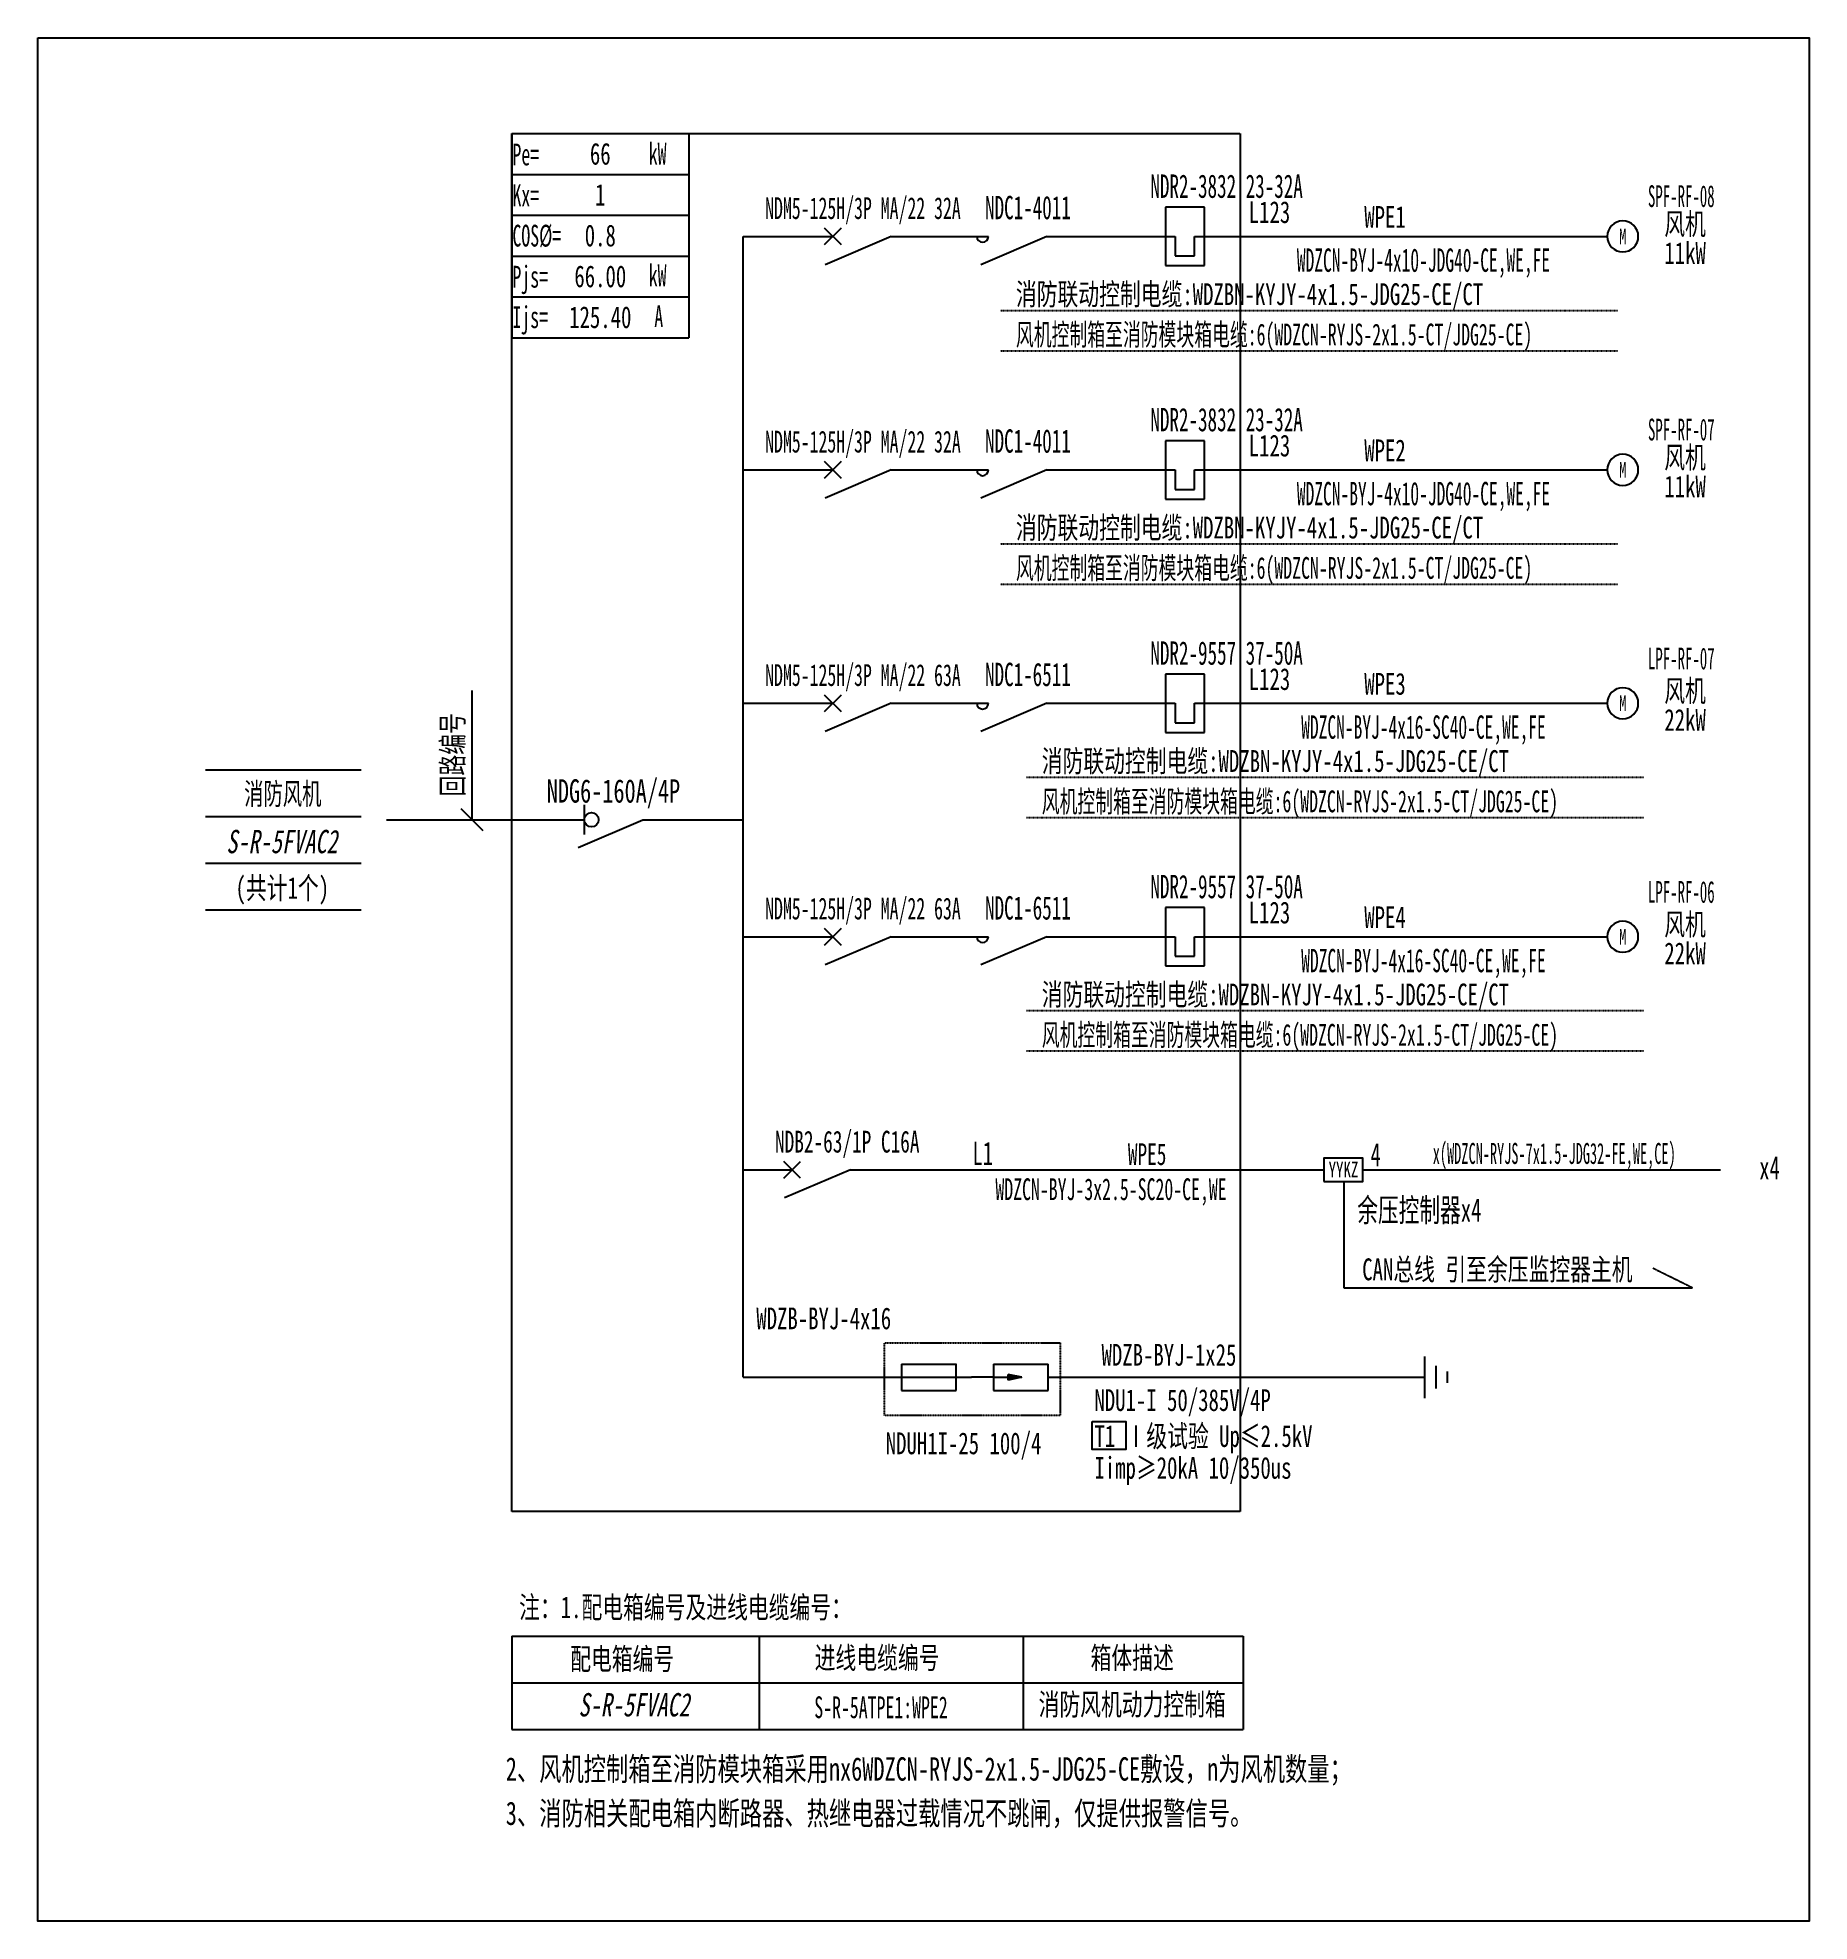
# Model space of a CAD drawing. Extents: x 296841 to 299234, y 318403 to 320948.
import ezdxf
from ezdxf.enums import TextEntityAlignment as Align

# ---------------------------------------------------------------- set-up
doc = ezdxf.new("R2010")
doc.units = 0
doc.header["$MEASUREMENT"] = 0
for name, pattern in [('DASH', [0.35, 0.25, -0.1]), ('DASHDOT', [1, 0.5, -0.25, 0, -0.25]), ('DASHED', [0.75, 0.5, -0.25]), ('DASHED2', [0.375, 0.25, -0.125])]:
    doc.linetypes.add(name, pattern=pattern)
for name, color, linetype in [('D_E_Eqpm(强电设备)', 100, 'Continuous'), ('D_E_Eqpm（强电设备）', 100, 'Continuous'), ('D_E_Text(强电文字)', 51, 'Continuous'), ('D_E_Text（强电文字）', 51, 'Continuous'), ('D_E_Wire(强电线缆)', 10, 'Continuous'), ('D_E_Wire（强电线缆）', 10, 'Continuous'), ('D_Em_Eqpm（消防设备）', 100, 'Continuous'), ('D_T_TableDim（表格尺寸）', 255, 'Continuous'), ('E_E_Text（强电文字）', 51, 'Continuous'), ('系统图', 220, 'Continuous')]:
    doc.layers.add(name, color=color, linetype=linetype)
doc.styles.add('$1$电气', font='', dxfattribs={"width": 0.7})
doc.styles.add('$1$电气箱', font='simhei.ttf', dxfattribs={"width": 0.8, "oblique": 10})
doc.styles.add('$3$电气', font='', dxfattribs={"width": 0.7})
doc.styles.add('电气', font='', dxfattribs={"width": 0.7})
doc.styles.add('电气箱', font='simhei.ttf', dxfattribs={"width": 0.8, "oblique": 10})
doc.styles.get('$1$电气').set_extended_font_data('SimSun')
doc.styles.get('$3$电气').set_extended_font_data('SimSun')
doc.styles.get('电气').set_extended_font_data('SimSun')

# ---------------------------------------------------------------- blocks, each defined once
blk = doc.blocks.new('1')
at = {"layer": 'D_E_Eqpm(强电设备)'}
for p, q in [((-314387, 61832), (-314387, 61082)), ((-313887, 61832), (-314387, 61832)), ((-313887, 61082), (-313887, 61832)), ((-314262, 61457), (-314262, 61207)), ((-314012, 61207), (-314012, 61457)), ((-314387, 61082), (-313887, 61082)), ((-314262, 61207), (-314012, 61207))]:
    blk.add_line(p, q, dxfattribs=at)
blk = doc.blocks.new('A$C670F4C17')
at = {"layer": 'D_E_Wire（强电线缆）', "linetype": 'DASHDOT', "ltscale": 0.5}
blk.add_line((0, 0), (7936, 0), dxfattribs=at)
at = {"layer": 'D_E_Text（强电文字）', "style": '电气', "width": 0.7}
blk.add_text('消防联动控制电缆:WDZBN-KYJY-4x1.5-JDG25-CE/CT', height=280, dxfattribs=at).set_placement((198, 68))
blk = doc.blocks.new('A$C70CE04DF')
at = {"layer": 'D_E_Wire（强电线缆）', "linetype": 'DASHDOT', "ltscale": 0.5}
blk.add_line((0, 0), (7936, 0), dxfattribs=at)
at = {"layer": 'D_E_Text（强电文字）', "style": '电气', "width": 0.6}
blk.add_text('风机控制箱至消防模块箱电缆:6(WDZCN-RYJS-2x1.5-CT/JDG25-CE)', height=280, dxfattribs=at).set_placement((198, 68))
blk = doc.blocks.new('电机')
at = {"layer": 'D_E_Eqpm（强电设备）'}
for start, end in [(90, 180), (180, 270), (0, 90), (270, 0)]:
    blk.add_arc((0, 0), 200, start, end, dxfattribs=at)
at = {"layer": 'D_E_Eqpm（强电设备）', "color": 51, "style": '电气', "width": 0.7}
blk.add_text('M', height=200, dxfattribs=at).set_placement((0, 0), align=Align.MIDDLE)

msp = doc.modelspace()

# ---------------------------------------------------------------- linework, layer by layer
at = {"linetype": 'DASHED'}
for p, q in [((297481.2, 318956.6, 0), (297481.2, 320818.5, 0)), ((297481.2, 320818.5, 0), (298465.6, 320818.5, 0)), ((298465.6, 320818.5, 0), (298465.6, 318956.6, 0)), ((298465.6, 318956.6, 0), (297481.2, 318956.6, 0))]:
    msp.add_line(p, q, dxfattribs=at)
at = {"linetype": 'DASHED2', "elevation": 0}
msp.add_lwpolyline([(297984.8, 319184.4), (298222.4, 319184.4), (298222.4, 319086.6), (297984.8, 319086.6)], close=True, dxfattribs=at)
at = {"layer": 'D_E_Eqpm(强电设备)', "color": 100}
for p, q in [((297903.8, 320668.4, 0), (297926.1, 320690.7, 0)), ((297926.1, 320668.4, 0), (297903.8, 320690.7, 0)), ((297926.1, 320690.7, 0), (297903.8, 320668.4, 0)), ((297903.8, 320690.7, 0), (297926.1, 320668.4, 0)), ((297993.8, 320679.5, 0), (297904.8, 320641.3, 0)), ((298204.1, 320679.5, 0), (298115.1, 320641.3, 0)), ((297903.8, 320352.9, 0), (297926.1, 320375.2, 0)), ((297926.1, 320352.9, 0), (297903.8, 320375.2, 0)), ((297926.1, 320375.2, 0), (297903.8, 320352.9, 0)), ((297903.8, 320375.2, 0), (297926.1, 320352.9, 0)), ((297993.8, 320364.1, 0), (297904.8, 320325.9, 0)), ((298204.1, 320364.1, 0), (298115.1, 320325.9, 0)), ((297903.8, 320037.5, 0), (297926.1, 320059.8, 0)), ((297926.1, 320037.5, 0), (297903.8, 320059.8, 0)), ((297926.1, 320059.8, 0), (297903.8, 320037.5, 0)), ((297903.8, 320059.8, 0), (297926.1, 320037.5, 0)), ((297993.8, 320048.7, 0), (297904.8, 320010.5, 0)), ((298204.1, 320048.7, 0), (298115.1, 320010.5, 0)), ((297903.8, 319722.1, 0), (297926.1, 319744.4, 0)), ((297926.1, 319722.1, 0), (297903.8, 319744.4, 0)), ((297926.1, 319744.4, 0), (297903.8, 319722.1, 0)), ((297903.8, 319744.4, 0), (297926.1, 319722.1, 0)), ((297993.8, 319733.3, 0), (297904.8, 319695.1, 0)), ((298204.1, 319733.3, 0), (298115.1, 319695.1, 0))]:
    msp.add_line(p, q, dxfattribs=at)
at = {"layer": 'D_E_Eqpm(强电设备)'}
for p, q in [((298008, 319155.9, 0), (298082, 319155.9, 0)), ((298008, 319155.9, 0), (298008, 319120.2, 0)), ((298081.7, 319120.2, 0), (298081.7, 319155.9, 0)), ((298132.2, 319155.9, 0), (298206.1, 319155.9, 0)), ((298132.2, 319155.9, 0), (298132.2, 319120.2, 0)), ((298205.9, 319120.2, 0), (298205.9, 319155.9, 0)), ((298008, 319120.2, 0), (298081.7, 319120.2, 0)), ((298132.2, 319138.1, 0), (298102.3, 319138.1, 0)), ((298132.2, 319138.1, 0), (298170.5, 319138.1, 0)), ((298132.2, 319120.2, 0), (298205.9, 319120.2, 0)), ((298170.5, 319138.1, 0), (298152, 319141.9, 0)), ((298152, 319134.2, 0), (298152, 319141.9, 0)), ((298170.5, 319138.1, 0), (298152, 319134.2, 0))]:
    msp.add_line(p, q, dxfattribs=at)
at = {"layer": 'D_E_Eqpm(强电设备)', "color": 100}
for centre in [(298117.4, 320679.5, 0), (298117.4, 320364.1, 0), (298117.4, 320048.7, 0), (298117.4, 319733.3, 0)]:
    msp.add_arc(centre, 7.89, 180, 0, dxfattribs=at)
at = {"layer": 'D_E_Eqpm(强电设备)'}
msp.add_solid([(298152, 319134.2, 0), (298170.5, 319138.1, 0), (298152, 319141.9, 0)], dxfattribs=at)
at = {"layer": 'D_E_Eqpm（强电设备）'}
for p, q in [((297579.2, 319911.3, 0), (297579.2, 319871.4, 0)), ((297848.9, 319407.3, 0), (297871.2, 319429.6, 0)), ((297871.2, 319407.3, 0), (297848.9, 319429.6, 0)), ((297848.9, 319407.3, 0), (297871.2, 319429.6, 0)), ((297871.2, 319407.3, 0), (297848.9, 319429.6, 0)), ((297938.9, 319418.5, 0), (297849.9, 319380.3, 0)), ((297938.9, 319418.5, 0), (297849.9, 319380.3, 0))]:
    msp.add_line(p, q, dxfattribs=at)
at = {"layer": 'D_E_Eqpm（强电设备）', "color": 100}
msp.add_line((297571.1, 319854, 0), (297658.1, 319891.3, 0), dxfattribs=at)
at = {"layer": 'D_E_Eqpm（强电设备）'}
msp.add_circle((297588.9, 319891.3, 0), 9.69, dxfattribs=at)
at = {"layer": 'D_E_Text（强电文字）'}
for p, q in [((297481.2, 320818.5, 0), (297481.2, 320542.5, 0)), ((297481.2, 320818.5, 0), (297720.4, 320818.5, 0)), ((297720.4, 320818.5, 0), (297720.4, 320542.5, 0)), ((297481.2, 320763.3, 0), (297720.4, 320763.3, 0)), ((297481.2, 320708.1, 0), (297720.4, 320708.1, 0)), ((297481.2, 320652.9, 0), (297720.4, 320652.9, 0)), ((297481.2, 320597.7, 0), (297720.4, 320597.7, 0)), ((297481.2, 320542.5, 0), (297720.4, 320542.5, 0)), ((297427.8, 319891.3, 0), (297427.8, 320065.8, 0)), ((297442.7, 319876.4, 0), (297412.9, 319906.2, 0))]:
    msp.add_line(p, q, dxfattribs=at)
at = {"layer": 'D_E_Text（强电文字）', "elevation": 0}
msp.add_lwpolyline([(298265.3, 319078.3), (298311, 319078.3), (298311, 319040.7), (298265.3, 319040.7)], close=True, dxfattribs=at)
at = {"layer": 'D_E_Wire(强电线缆)', "color": 10}
for p, q in [((297793.9, 320679.5, 0), (297915, 320679.5, 0)), ((297993.8, 320679.5, 0), (298125.2, 320679.5, 0)), ((298204.1, 320679.5, 0), (298377.6, 320679.5, 0)), ((298403.9, 320679.5, 0), (298961.4, 320679.5, 0)), ((297793.9, 320364.1, 0), (297915, 320364.1, 0)), ((297993.8, 320364.1, 0), (298125.2, 320364.1, 0)), ((298204.1, 320364.1, 0), (298377.6, 320364.1, 0)), ((298403.9, 320364.1, 0), (298961.4, 320364.1, 0)), ((297793.9, 320048.7, 0), (297915, 320048.7, 0)), ((297993.8, 320048.7, 0), (298125.2, 320048.7, 0)), ((298204.1, 320048.7, 0), (298377.6, 320048.7, 0)), ((298403.9, 320048.7, 0), (298961.4, 320048.7, 0)), ((297793.9, 319733.3, 0), (297915, 319733.3, 0)), ((297993.8, 319733.3, 0), (298125.2, 319733.3, 0)), ((298204.1, 319733.3, 0), (298377.6, 319733.3, 0)), ((298403.9, 319733.3, 0), (298961.4, 319733.3, 0))]:
    msp.add_line(p, q, dxfattribs=at)
at = {"layer": 'D_E_Wire（强电线缆）'}
for p, q in [((297793.9, 319138.1, 0), (297793.9, 320679.5, 0)), ((297793.9, 320353, 0), (297793.9, 320679.5, 0)), ((297793.9, 320301, 0), (297793.9, 320353, 0)), ((297312.1, 319891.3, 0), (297579.2, 319891.3, 0)), ((297658.1, 319891.3, 0), (297793.9, 319891.3, 0)), ((297793.9, 319418.5, 0), (297860, 319418.5, 0)), ((297938.9, 319418.5, 0), (298578.6, 319418.5, 0)), ((298631.2, 319418.5, 0), (299114.3, 319418.5, 0)), ((298715, 319110, 0), (298715, 319166.2, 0)), ((298730.3, 319122.8, 0), (298730.3, 319153.4, 0)), ((298745.6, 319130.4, 0), (298745.6, 319145.7, 0)), ((297793.9, 319138.1, 0), (298102.3, 319138.1, 0)), ((298205.9, 319138.1, 0), (298715, 319138.1, 0))]:
    msp.add_line(p, q, dxfattribs=at)
at = {"layer": 'D_E_Wire（强电线缆）', "linetype": 'DASH'}
for p, q in [((298605.7, 319402.7, 0), (298605.7, 319258.9, 0)), ((299076.5, 319258.9, 0), (299023.6, 319285, 0)), ((298605.7, 319258.9, 0), (299076.5, 319258.9, 0))]:
    msp.add_line(p, q, dxfattribs=at)
at = {"layer": 'D_Em_Eqpm（消防设备）', "elevation": 0}
msp.add_lwpolyline([(298578.6, 319402.7), (298631.2, 319402.7), (298631.2, 319434.3), (298578.6, 319434.3)], close=True, dxfattribs=at)
at = {"layer": 'D_T_TableDim（表格尺寸）', "color": 255}
for p, q in [((297067.5, 319958.7, 0), (297277.8, 319958.7, 0)), ((297067.5, 319895.6, 0), (297277.8, 319895.6, 0)), ((297067.5, 319832.5, 0), (297277.8, 319832.5, 0)), ((297067.5, 319832.5, 0), (297277.8, 319832.5, 0)), ((297067.5, 319832.5, 0), (297277.8, 319832.5, 0)), ((297067.5, 319832.5, 0), (297277.8, 319832.5, 0)), ((297067.5, 319832.5, 0), (297277.8, 319832.5, 0)), ((297067.5, 319769.5, 0), (297277.8, 319769.5, 0))]:
    msp.add_line(p, q, dxfattribs=at)
at = {"layer": 'D_T_TableDim（表格尺寸）', "ltscale": 3.5}
for p, q in [((297481.3, 318788.4, 0), (298469.5, 318788.4, 0)), ((297481.3, 318788.4, 0), (297481.3, 318662.2, 0)), ((297815.4, 318788.4, 0), (297815.4, 318662.2, 0)), ((298172.1, 318788.4, 0), (298172.1, 318662.2, 0)), ((298469.5, 318788.4, 0), (298469.5, 318662.2, 0)), ((297481.3, 318725.3, 0), (298469.5, 318725.3, 0)), ((297481.3, 318725.3, 0), (298469.5, 318725.3, 0)), ((297815.4, 318725.3, 0), (297815.4, 318662.2, 0)), ((298172.1, 318725.3, 0), (298172.1, 318662.2, 0)), ((297481.3, 318662.2, 0), (298469.5, 318662.2, 0))]:
    msp.add_line(p, q, dxfattribs=at)
at = {"layer": '系统图', "ltscale": 9973.992009}
msp.add_lwpolyline([(296840.6, 320948), (299234.5, 320948), (299234.5, 318403), (296840.6, 318403)], close=True, dxfattribs=at)

# ---------------------------------------------------------------- block references
at = {"layer": 'D_E_Eqpm(强电设备)', "color": 100, "xscale": 0.1051390822068523, "yscale": 0.1051390822068523, "zscale": 0.1051390822068523}
for p in [(331418.8, 314217.9, 0), (331418.8, 313902.5, 0), (331418.8, 313587.1, 0), (331418.8, 313271.7, 0)]:
    msp.add_blockref('1', p, dxfattribs=at)
at = {"layer": 'D_E_Eqpm（强电设备）', "xscale": 0.1051390822068523, "yscale": 0.1051390822068523, "zscale": 0.1051390822068523}
for p in [(298982.4, 320679.5, 0), (298982.4, 320364.1, 0), (298982.4, 320048.7, 0), (298982.4, 319733.3, 0)]:
    msp.add_blockref('电机', p, dxfattribs=at)
at = {"layer": 'D_E_Wire（强电线缆）', "xscale": 0.1051390822068523, "yscale": 0.1051390822068523, "zscale": 0.1051390822068523}
for name, p in [('A$C670F4C17', (298141.6, 320579.6, 0)), ('A$C70CE04DF', (298141.6, 320525.1, 0)), ('A$C670F4C17', (298141.6, 320264.2, 0)), ('A$C70CE04DF', (298141.6, 320209.7, 0)), ('A$C670F4C17', (298176.5, 319948.8, 0)), ('A$C70CE04DF', (298176.5, 319894.3, 0)), ('A$C670F4C17', (298176.5, 319633.4, 0)), ('A$C70CE04DF', (298176.5, 319578.9, 0))]:
    msp.add_blockref(name, p, dxfattribs=at)

# ---------------------------------------------------------------- texts
at = {"layer": 'D_E_Text(强电文字)', "color": 51, "style": '电气', "width": 0.6}
for s, height, p in [('NDR2-3832 23-32A', 31.542, (298344.1, 320731.6, 0)), ('NDC1-4011', 31.54, (298120.7, 320702.7, 0)), ('NDR2-3832 23-32A', 31.542, (298344.1, 320416.2, 0)), ('NDC1-4011', 31.54, (298120.7, 320387.3, 0)), ('NDR2-9557 37-50A', 31.542, (298344.1, 320100.8, 0)), ('NDC1-6511', 31.54, (298120.7, 320071.9, 0)), ('NDR2-9557 37-50A', 31.542, (298344.1, 319785.3, 0)), ('NDC1-6511', 31.54, (298120.7, 319756.5, 0))]:
    msp.add_text(s, height=height, dxfattribs=at).set_placement(p)
at = {"layer": 'D_E_Text(强电文字)', "color": 51, "style": '电气', "width": 0.55}
for s, p in [('WDZCN-BYJ-4x10-JDG40-CE,WE,FE', (298713.1, 320643.6, 0)), ('WDZCN-BYJ-4x10-JDG40-CE,WE,FE', (298713.1, 320328.2, 0)), ('WDZCN-BYJ-4x16-SC40-CE,WE,FE', (298713.1, 320012.7, 0)), ('WDZCN-BYJ-4x16-SC40-CE,WE,FE', (298713.1, 319697.3, 0))]:
    msp.add_text(s, height=31.542, dxfattribs=at).set_placement(p, align=Align.MIDDLE)
at = {"layer": 'D_E_Text(强电文字)', "color": 51, "style": '$3$电气', "width": 0.7}
msp.add_text('NDG6-160A/4P', height=31.542, dxfattribs=at).set_placement((297618.6, 319914.5, 0), align=Align.CENTER)
at = {"layer": 'D_E_Text(强电文字)', "style": '电气', "width": 0.7}
for s, p in [('WDZB-BYJ-4x16', (297811.6, 319202.9, 0)), ('WDZB-BYJ-1x25', (298278.1, 319153.7, 0)), ('T1 Ⅰ级试验 Up≤2.5kV ', (298268.5, 319043.9, 0)), ('Iimp≥20kA 10/350us', (298268.5, 319001, 0))]:
    msp.add_text(s, height=29.439, dxfattribs=at).set_placement(p)
at = {"layer": 'D_E_Text(强电文字)', "color": 51, "true_color": 0xffff7f, "style": '电气', "width": 0.7}
msp.add_text('NDU1-I 50/385V/4P', height=29.439, dxfattribs=at).set_placement((298268.5, 319092.5, 0))
at = {"layer": 'D_E_Text（强电文字）', "linetype": 'Continuous', "style": '电气', "width": 0.6}
for s, height, p in [('Pe=', 29.44, (297482.1, 320775.5, 0)), ('kW', 29.44, (297666.2, 320776.6, 0)), ('Kx=', 29.44, (297482.1, 320720.2, 0)), ('COS%%C=', 29.44, (297482.1, 320665.8, 0)), ('Pjs=', 29.44, (297482.1, 320610.3, 0)), ('kW', 29.44, (297666.2, 320612.2, 0)), ('Ijs=', 29.44, (297482.1, 320555.7, 0)), ('A', 29.4, (297673.8, 320556.9, 0))]:
    msp.add_text(s, height=height, dxfattribs=at).set_placement(p)
at = {"layer": 'D_E_Text（强电文字）', "color": 51, "style": '电气', "width": 0.5}
for s, height, p in [('SPF-RF-08', 29.44, (299061.5, 320719.2, 0)), ('SPF-RF-07', 29.44, (299061.5, 320403.8, 0)), ('x(WDZCN-RYJS-7x1.5-JDG32-FE,WE,CE)', 28.388, (298889.8, 319426.3, 0))]:
    msp.add_text(s, height=height, dxfattribs=at).set_placement(p, align=Align.CENTER)
at = {"layer": 'D_E_Text（强电文字）'}
for s, height, style, width, p in [('NDM5-125H/3P MA/22 32A', 29.439, '电气', 0.6, (297955.7, 320715.3, 0)), ('风机', 29.44, '电气', 0.7, (299066.6, 320696.9, 0)), ('11kW', 29.44, '电气', 0.7, (299066.6, 320657.7, 0)), ('NDM5-125H/3P MA/22 32A', 29.439, '电气', 0.6, (297955.7, 320399.8, 0)), ('风机', 29.44, '电气', 0.7, (299066.6, 320381.4, 0)), ('11kW', 29.44, '电气', 0.7, (299066.6, 320342.3, 0)), ('NDM5-125H/3P MA/22 63A', 29.439, '电气', 0.6, (297955.7, 320084.4, 0)), ('风机', 29.44, '电气', 0.7, (299066.6, 320066, 0)), ('22kW', 29.44, '电气', 0.7, (299066.6, 320026.9, 0)), ('消防风机', 29.44, '$1$电气', 0.65, (297171.8, 319927, 0)), ('NDM5-125H/3P MA/22 63A', 29.439, '电气', 0.6, (297955.7, 319769, 0)), ('风机', 29.44, '电气', 0.7, (299066.6, 319750.6, 0)), ('22kW', 29.44, '电气', 0.7, (299066.6, 319711.5, 0)), ('NDB2-63/1P C16A', 29.439, '电气', 0.65, (297934.5, 319454, 0)), ('WDZCN-BYJ-3x2.5-SC20-CE,WE', 29.439, '电气', 0.6, (298290.9, 319388.6, 0)), ('CAN总线 引至余压监控器主机', 29.439, '电气', 0.7, (298813, 319284.6, 0)), ('配电箱编号', 29.44, '电气', 0.7, (297630.4, 318758.2, 0)), ('进线电缆编号', 29.44, '电气', 0.7, (297974.8, 318759.7, 0)), ('箱体描述', 29.44, '电气', 0.7, (298319.5, 318759.7, 0)), ('消防风机动力控制箱', 29.44, '电气', 0.7, (298319.5, 318696.7, 0)), ('S-R-5ATPE1:WPE2', 29.439, '电气', 0.6, (297980.1, 318692.2, 0))]:
    msp.add_text(s, height=height, dxfattribs=dict(at, style=style, width=width)).set_placement(p, align=Align.MIDDLE)
at = {"layer": 'D_E_Text（强电文字）', "style": '电气', "width": 0.7}
for s, height, p in [('L123', 29.44, (298477, 320697.6, 0)), ('L123', 29.44, (298477, 320382.2, 0)), ('L123', 29.44, (298477, 320066.7, 0)), ('WPE3', 29.44, (298633.1, 320060.3, 0)), ('L123', 29.44, (298477, 319751.3, 0)), ('WPE4', 29.44, (298633.1, 319744.9, 0)), ('注：1.配电箱编号及进线电缆编号：', 29.439, (297491.1, 318812.6, 0)), (' 2、风机控制箱至消防模块箱采用nx6WDZCN-RYJS-2x1.5-JDG25-CE敷设，n为风机数量；', 31.542, (297458.1, 318593.1, 0)), (' 3、消防相关配电箱内断路器、热继电器过载情况不跳闸，仅提供报警信号。', 31.542, (297458.1, 318533.2, 0))]:
    msp.add_text(s, height=height, dxfattribs=at).set_placement(p)
at = {"layer": 'D_E_Text（强电文字）', "color": 51, "style": '电气', "width": 0.7}
for s, p in [('WPE1', (298633.1, 320691.1, 0)), ('WPE2', (298633.1, 320375.7, 0))]:
    msp.add_text(s, height=29.44, dxfattribs=at).set_placement(p)
at = {"layer": 'D_E_Text（强电文字）'}
for s, style, width, p in [('LPF-RF-07', '电气', 0.5, (299061.5, 320094.5, 0)), ('(共计1个)', '$1$电气', 0.7, (297171.1, 319784.5, 0)), ('LPF-RF-06', '电气', 0.5, (299061.5, 319779.1, 0))]:
    msp.add_text(s, height=29.44, dxfattribs=dict(at, style=style, width=width)).set_placement(p, align=Align.CENTER)
at = {"layer": 'D_E_Text（强电文字）', "style": '$3$电气', "width": 0.7}
msp.add_text('回路编号', height=29.44, rotation=90, dxfattribs=at).set_placement((297415.9, 319923, 0))
at = {"layer": 'D_E_Text（强电文字）', "oblique": 10, "width": 0.7}
for style, p in [('$1$电气箱', (297170.6, 319861.9, 0)), ('电气箱', (297646.5, 318695.6, 0))]:
    msp.add_text('S-R-5FVAC2', height=31.54, dxfattribs=dict(at, style=style)).set_placement(p, align=Align.MIDDLE)
at = {"layer": 'D_E_Text（强电文字）', "color": 51, "true_color": 0xffff7f, "style": '电气', "width": 0.7}
msp.add_text('NDUH1I-25 100/4', height=29.439, dxfattribs=at).set_placement((297986.5, 319034.1, 0))
at = {"layer": 'D_E_Text（强电文字）', "width": 239.169, "attachment_point": 5, "style": '电气'}
for s, insert, char_height in [('66', (297600.8, 320790.9, 0), 29.44), ('1', (297600.8, 320735.7, 0), 29.4), ('0.8', (297600.8, 320680.5, 0), 29.44), ('{\\C200;66.00}', (297600.8, 320625.3, 0), 29.439), ('{\\C200;125.40}', (297600.8, 320570.1, 0), 29.439)]:
    msp.add_mtext(s, dxfattribs=dict(at, insert=insert, char_height=char_height))
at = {"layer": 'D_Em_Eqpm（消防设备）', "color": 51, "style": '电气', "width": 0.7}
msp.add_text('YYKZ', height=21.03, dxfattribs=at).set_placement((298605, 319408.2, 0), align=Align.CENTER)
at = {"layer": 'E_E_Text（强电文字）', "linetype": 'Continuous', "style": '电气', "width": 0.65}
for s, height, p in [('L1', 31.54, (298103.7, 319424.8, 0)), ('4', 31.5, (298641.6, 319423.2, 0)), ('x4', 31.54, (299166.8, 319405.3, 0)), ('余压控制器x4', 31.54, (298623.7, 319348.2, 0))]:
    msp.add_text(s, height=height, dxfattribs=at).set_placement(p)
msp.add_text('WPE5', height=29.44, dxfattribs=at).set_placement((298339.7, 319424.8, 0), align=Align.CENTER)

doc.saveas('drawing.dxf')
